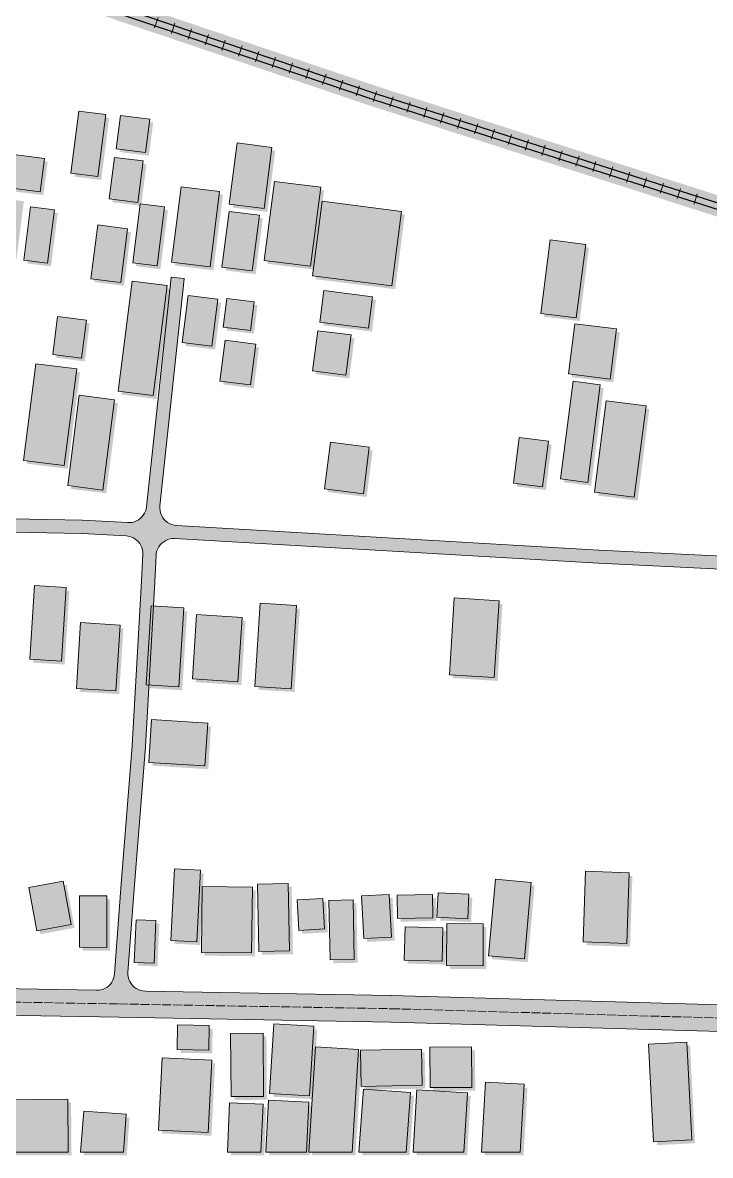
# Model space of a CAD drawing. Header units: metres. Extents: x 305859 to 307221, y 9155922 to 9156786.
# Drawn here: x 306030.7 to 306185.8, y 9155924.2 to 9156179.9 of the extents above; entities that cross this region are included whole.
import ezdxf

# ---------------------------------------------------------------- set-up
doc = ezdxf.new("R2010")
doc.units = ezdxf.units.M
doc.linetypes.add('DASHED', pattern=[1.524, 1.27, -0.254])
for name, color, linetype, lineweight, true_color in [('B-BAYANGAN', 7, 'Continuous', 0, 0x76786c), ('J-PERKERASAN_JALAN', 7, 'Continuous', 9, 0x989896), ('J-SUMBU_KOLEKTOR', 7, 'DASHED', 18, 0xffffff), ('K-BANGUNAN_LUAR_TAPAK', 7, 'Continuous', 9, 0xdedede), ('K-REL_BALAS', 7, 'Continuous', 0, 0xb0a89c), ('K-REL_BANTALAN', 7, 'Continuous', 9, 0x5a5a5a), ('K-REL_KA', 7, 'Continuous', 25, 0x282828)]:
    doc.layers.add(name, color=color, linetype=linetype, lineweight=lineweight, true_color=true_color)

msp = doc.modelspace()

# ---------------------------------------------------------------- hatches: boundary and pattern name
at = {"layer": 'B-BAYANGAN', "true_color": 0x76786c}
h = msp.add_hatch(color=8, dxfattribs=at)
h.dxf.hatch_style = 1
h.paths.add_polyline_path([(306044.15, 9156159.21), (306050.21, 9156158.44), (306048.41, 9156144.42), (306042.35, 9156145.18), (306044.15, 9156159.21)])
h = msp.add_hatch(color=8, dxfattribs=at)
h.dxf.hatch_style = 1
h.paths.add_polyline_path([(306053.5, 9156158.22), (306060.13, 9156157.39), (306059.17, 9156149.9), (306052.53, 9156150.74), (306053.5, 9156158.22)])
h = msp.add_hatch(color=8, dxfattribs=at)
h.dxf.hatch_style = 1
h.paths.add_polyline_path([(306079.81, 9156152.03), (306087.68, 9156151.03), (306085.91, 9156137.21), (306078.04, 9156138.19), (306079.81, 9156152.03)])
h = msp.add_hatch(color=8, dxfattribs=at)
h.dxf.hatch_style = 1
h.paths.add_polyline_path([(306025.87, 9156149.86), (306036.34, 9156148.54), (306035.37, 9156141), (306024.89, 9156142.32), (306025.87, 9156149.86)])
h = msp.add_hatch(color=8, dxfattribs=at)
h.dxf.hatch_style = 1
h.paths.add_polyline_path([(306052.16, 9156148.78), (306058.62, 9156147.97), (306057.42, 9156138.6), (306050.96, 9156139.41), (306052.16, 9156148.78)])
h = msp.add_hatch(color=8, dxfattribs=at)
h.dxf.hatch_style = 1
h.paths.add_polyline_path([(306088.22, 9156143.36), (306098.67, 9156142.03), (306096.38, 9156124.19), (306085.94, 9156125.52), (306088.22, 9156143.36)])
h = msp.add_hatch(color=8, dxfattribs=at)
h.dxf.hatch_style = 1
h.paths.add_polyline_path([(306022.48, 9156140.7), (306030.97, 9156139.63), (306029.31, 9156126.6), (306020.82, 9156127.68), (306022.48, 9156140.7)])
h = msp.add_hatch(color=8, dxfattribs=at)
h.dxf.hatch_style = 1
h.paths.add_polyline_path([(306067.18, 9156142.15), (306075.88, 9156141.06), (306073.71, 9156124.03), (306065, 9156125.13), (306067.18, 9156142.15)])
h = msp.add_hatch(color=8, dxfattribs=at)
h.dxf.hatch_style = 1
h.paths.add_polyline_path([(306057.98, 9156138.32), (306063.47, 9156137.63), (306061.76, 9156124.26), (306056.27, 9156124.96), (306057.98, 9156138.32)])
h = msp.add_hatch(color=8, dxfattribs=at)
h.dxf.hatch_style = 1
h.paths.add_polyline_path([(306098.98, 9156138.86), (306116.89, 9156136.59), (306114.74, 9156119.76), (306096.82, 9156122.03), (306098.98, 9156138.86)])
h = msp.add_hatch(color=8, dxfattribs=at)
h.dxf.hatch_style = 1
h.paths.add_polyline_path([(306033.24, 9156137.61), (306038.61, 9156136.94), (306037.07, 9156124.91), (306031.7, 9156125.59), (306033.24, 9156137.61)])
h = msp.add_hatch(color=8, dxfattribs=at)
h.dxf.hatch_style = 1
h.paths.add_polyline_path([(306078.01, 9156136.59), (306084.86, 9156135.72), (306083.25, 9156123.14), (306076.4, 9156124.01), (306078.01, 9156136.59)])
h = msp.add_hatch(color=8, dxfattribs=at)
h.dxf.hatch_style = 1
h.paths.add_polyline_path([(306048.37, 9156133.52), (306055.12, 9156132.67), (306053.57, 9156120.53), (306046.81, 9156121.39), (306048.37, 9156133.52)])
h = msp.add_hatch(color=8, dxfattribs=at)
h.dxf.hatch_style = 1
h.paths.add_polyline_path([(306150.41, 9156130.13), (306158.44, 9156129.12), (306156.32, 9156112.56), (306148.29, 9156113.56), (306150.41, 9156130.13)])
h = msp.add_hatch(color=8, dxfattribs=at)
h.dxf.hatch_style = 1
h.paths.add_polyline_path([(306056.17, 9156120.84), (306064.06, 9156119.84), (306060.87, 9156094.99), (306052.98, 9156095.99), (306056.17, 9156120.84)])
h = msp.add_hatch(color=8, dxfattribs=at)
h.dxf.hatch_style = 1
h.paths.add_polyline_path([(306068.79, 9156117.56), (306075.46, 9156116.73), (306074.11, 9156106.15), (306067.44, 9156106.98), (306068.79, 9156117.56)])
h = msp.add_hatch(color=8, dxfattribs=at)
h.dxf.hatch_style = 1
h.paths.add_polyline_path([(306099.41, 9156118.69), (306110.39, 9156117.31), (306109.49, 9156110.21), (306098.5, 9156111.6), (306099.41, 9156118.69)])
h = msp.add_hatch(color=8, dxfattribs=at)
h.dxf.hatch_style = 1
h.paths.add_polyline_path([(306077.5, 9156116.95), (306083.68, 9156116.17), (306082.85, 9156109.7), (306076.68, 9156110.48), (306077.5, 9156116.95)])
h = msp.add_hatch(color=8, dxfattribs=at)
h.dxf.hatch_style = 1
h.paths.add_polyline_path([(306039.33, 9156112.86), (306045.82, 9156112.05), (306044.72, 9156103.47), (306038.22, 9156104.3), (306039.33, 9156112.86)])
h = msp.add_hatch(color=8, dxfattribs=at)
h.dxf.hatch_style = 1
h.paths.add_polyline_path([(306098, 9156109.64), (306105.54, 9156108.69), (306104.37, 9156099.61), (306096.85, 9156100.57), (306098, 9156109.64)])
h = msp.add_hatch(color=8, dxfattribs=at)
h.dxf.hatch_style = 1
h.paths.add_polyline_path([(306156, 9156111.22), (306165.4, 9156110.04), (306163.94, 9156098.74), (306154.56, 9156099.92), (306156, 9156111.22)])
h = msp.add_hatch(color=8, dxfattribs=at)
h.dxf.hatch_style = 1
h.paths.add_polyline_path([(306077.09, 9156107.49), (306084.02, 9156106.62), (306082.83, 9156097.4), (306075.91, 9156098.28), (306077.09, 9156107.49)])
h = msp.add_hatch(color=8, dxfattribs=at)
h.dxf.hatch_style = 1
h.paths.add_polyline_path([(306034.45, 9156102.17), (306043.63, 9156101.01), (306040.84, 9156079.22), (306031.66, 9156080.38), (306034.45, 9156102.17)])
h = msp.add_hatch(color=8, dxfattribs=at)
h.dxf.hatch_style = 1
h.paths.add_polyline_path([(306155.63, 9156098.22), (306161.74, 9156097.45), (306158.92, 9156075.39), (306152.8, 9156076.18), (306155.63, 9156098.22)])
h = msp.add_hatch(color=8, dxfattribs=at)
h.dxf.hatch_style = 1
h.paths.add_polyline_path([(306044.21, 9156095.08), (306052.17, 9156094.07), (306049.56, 9156073.69), (306041.6, 9156074.69), (306044.21, 9156095.08)])
h = msp.add_hatch(color=8, dxfattribs=at)
h.dxf.hatch_style = 1
h.paths.add_polyline_path([(306163.08, 9156093.85), (306172.05, 9156092.71), (306169.41, 9156072.05), (306160.44, 9156073.19), (306163.08, 9156093.85)])
h = msp.add_hatch(color=8, dxfattribs=at)
h.dxf.hatch_style = 1
h.paths.add_polyline_path([(306100.88, 9156084.46), (306109.64, 9156083.35), (306108.3, 9156072.86), (306099.55, 9156073.97), (306100.88, 9156084.46)])
h = msp.add_hatch(color=8, dxfattribs=at)
h.dxf.hatch_style = 1
h.paths.add_polyline_path([(306143.47, 9156085.52), (306150.03, 9156084.68), (306148.72, 9156074.41), (306142.16, 9156075.25), (306143.47, 9156085.52)])
h = msp.add_hatch(color=8, dxfattribs=at)
h.dxf.hatch_style = 1
h.paths.add_polyline_path([(306034.1, 9156052.13), (306041.25, 9156051.68), (306040.18, 9156035.03), (306033.03, 9156035.47), (306034.1, 9156052.13)])
h = msp.add_hatch(color=8, dxfattribs=at)
h.dxf.hatch_style = 1
h.paths.add_polyline_path([(306127.7, 9156031.99), (306128.81, 9156049.33), (306138.93, 9156048.7), (306137.82, 9156031.34), (306127.7, 9156031.99)])
h = msp.add_hatch(color=8, dxfattribs=at)
h.dxf.hatch_style = 1
h.paths.add_polyline_path([(306060.46, 9156047.54), (306067.83, 9156047.08), (306066.68, 9156029.23), (306059.32, 9156029.7), (306060.46, 9156047.54)])
h = msp.add_hatch(color=8, dxfattribs=at)
h.dxf.hatch_style = 1
h.paths.add_polyline_path([(306085.02, 9156048.15), (306093.21, 9156047.63), (306092.01, 9156028.84), (306083.82, 9156029.36), (306085.02, 9156048.15)])
h = msp.add_hatch(color=8, dxfattribs=at)
h.dxf.hatch_style = 1
h.paths.add_polyline_path([(306044.52, 9156043.76), (306053.41, 9156043.2), (306052.47, 9156028.34), (306043.56, 9156028.9), (306044.52, 9156043.76)])
h = msp.add_hatch(color=8, dxfattribs=at)
h.dxf.hatch_style = 1
h.paths.add_polyline_path([(306070.67, 9156045.58), (306080.94, 9156044.92), (306080.01, 9156030.42), (306069.75, 9156031.06), (306070.67, 9156045.58)])
h = msp.add_hatch(color=8, dxfattribs=at)
h.dxf.hatch_style = 1
h.paths.add_polyline_path([(306060.53, 9156021.88), (306073.19, 9156021.08), (306072.57, 9156011.41), (306059.91, 9156012.21), (306060.53, 9156021.88)])
h = msp.add_hatch(color=8, dxfattribs=at)
h.dxf.hatch_style = 1
h.paths.add_polyline_path([(306065.7, 9155988.19), (306071.54, 9155987.9), (306070.71, 9155971.72), (306064.88, 9155972.02), (306065.7, 9155988.19)])
h = msp.add_hatch(color=8, dxfattribs=at)
h.dxf.hatch_style = 1
h.paths.add_polyline_path([(306158.42, 9155987.62), (306168.23, 9155987.29), (306167.7, 9155971.34), (306157.9, 9155971.67), (306158.42, 9155987.62)])
h = msp.add_hatch(color=8, dxfattribs=at)
h.dxf.hatch_style = 1
h.paths.add_polyline_path([(306032.87, 9155983.94), (306040.6, 9155985.37), (306042.41, 9155975.6), (306034.68, 9155974.17), (306032.87, 9155983.94)])
h = msp.add_hatch(color=8, dxfattribs=at)
h.dxf.hatch_style = 1
h.paths.add_polyline_path([(306084.44, 9155984.74), (306091.37, 9155984.87), (306091.65, 9155969.66), (306084.72, 9155969.53), (306084.44, 9155984.74)])
h = msp.add_hatch(color=8, dxfattribs=at)
h.dxf.hatch_style = 1
h.paths.add_polyline_path([(306138.08, 9155985.84), (306146.17, 9155985.12), (306144.62, 9155967.84), (306136.52, 9155968.56), (306138.08, 9155985.84)])
h = msp.add_hatch(color=8, dxfattribs=at)
h.dxf.hatch_style = 1
h.paths.add_polyline_path([(306044.27, 9155982.07), (306050.42, 9155982.07), (306050.4, 9155970.45), (306044.24, 9155970.46), (306044.27, 9155982.07)])
h = msp.add_hatch(color=8, dxfattribs=at)
h.dxf.hatch_style = 1
h.paths.add_polyline_path([(306071.94, 9155984.18), (306083.26, 9155984.06), (306083.1, 9155969.2), (306071.78, 9155969.32), (306071.94, 9155984.18)])
h = msp.add_hatch(color=8, dxfattribs=at)
h.dxf.hatch_style = 1
h.paths.add_polyline_path([(306107.91, 9155982.05), (306114.13, 9155982.35), (306114.61, 9155972.73), (306108.39, 9155972.42), (306107.91, 9155982.05)])
h = msp.add_hatch(color=8, dxfattribs=at)
h.dxf.hatch_style = 1
h.paths.add_polyline_path([(306115.9, 9155982.22), (306123.89, 9155982.37), (306123.98, 9155977.15), (306115.99, 9155977), (306115.9, 9155982.22)])
h = msp.add_hatch(color=8, dxfattribs=at)
h.dxf.hatch_style = 1
h.paths.add_polyline_path([(306125.14, 9155982.78), (306132.12, 9155982.43), (306131.86, 9155976.92), (306124.87, 9155977.26), (306125.14, 9155982.78)])
h = msp.add_hatch(color=8, dxfattribs=at)
h.dxf.hatch_style = 1
h.paths.add_polyline_path([(306093.34, 9155981.18), (306099.15, 9155981.5), (306099.55, 9155974.6), (306093.73, 9155974.27), (306093.34, 9155981.18)])
h = msp.add_hatch(color=8, dxfattribs=at)
h.dxf.hatch_style = 1
h.paths.add_polyline_path([(306100.51, 9155981.05), (306105.97, 9155981.17), (306106.25, 9155967.72), (306100.79, 9155967.61), (306100.51, 9155981.05)])
h = msp.add_hatch(color=8, dxfattribs=at)
h.dxf.hatch_style = 1
h.paths.add_polyline_path([(306057.02, 9155976.7), (306061.52, 9155976.5), (306061.12, 9155966.88), (306056.62, 9155967.06), (306057.02, 9155976.7)])
h = msp.add_hatch(color=8, dxfattribs=at)
h.dxf.hatch_style = 1
h.paths.add_polyline_path([(306117.7, 9155975.1), (306126.25, 9155974.89), (306126.05, 9155967.31), (306117.51, 9155967.53), (306117.7, 9155975.1)])
h = msp.add_hatch(color=8, dxfattribs=at)
h.dxf.hatch_style = 1
h.paths.add_polyline_path([(306127.09, 9155975.8), (306135.32, 9155975.77), (306135.29, 9155966.29), (306127.07, 9155966.32), (306127.09, 9155975.8)])
h = msp.add_hatch(color=8, dxfattribs=at)
h.dxf.hatch_style = 1
h.paths.add_polyline_path([(306066.41, 9155952.96), (306073.55, 9155952.84), (306073.46, 9155947.28), (306066.32, 9155947.39), (306066.41, 9155952.96)])
h = msp.add_hatch(color=8, dxfattribs=at)
h.dxf.hatch_style = 1
h.paths.add_polyline_path([(306078.36, 9155951.04), (306085.69, 9155951.09), (306085.78, 9155936.79), (306078.46, 9155936.75), (306078.36, 9155951.04)])
h = msp.add_hatch(color=8, dxfattribs=at)
h.dxf.hatch_style = 1
h.paths.add_polyline_path([(306088.12, 9155953.22), (306097.13, 9155952.67), (306096.15, 9155936.94), (306087.15, 9155937.48), (306088.12, 9155953.22)])
h = msp.add_hatch(color=8, dxfattribs=at)
h.dxf.hatch_style = 1
h.paths.add_polyline_path([(306173.77, 9155926.56), (306172.64, 9155948.6), (306181.23, 9155949.03), (306182.36, 9155926.99), (306173.77, 9155926.56)])
h = msp.add_hatch(color=8, dxfattribs=at)
h.dxf.hatch_style = 1
h.paths.add_polyline_path([(306097.47, 9155948.03), (306107.22, 9155947.43), (306105.77, 9155924.25), (306095.97, 9155924.25), (306097.47, 9155948.03)])
h = msp.add_hatch(color=8, dxfattribs=at)
h.dxf.hatch_style = 1
h.paths.add_polyline_path([(306107.62, 9155947.21), (306121.38, 9155947.48), (306121.55, 9155939.31), (306107.79, 9155939.03), (306107.62, 9155947.21)])
h = msp.add_hatch(color=8, dxfattribs=at)
h.dxf.hatch_style = 1
h.paths.add_polyline_path([(306123.29, 9155947.89), (306132.72, 9155947.97), (306132.79, 9155938.85), (306123.36, 9155938.78), (306123.29, 9155947.89)])
h = msp.add_hatch(color=8, dxfattribs=at)
h.dxf.hatch_style = 1
h.paths.add_polyline_path([(306062.93, 9155945.54), (306074.1, 9155944.99), (306073.27, 9155928.66), (306062.1, 9155929.21), (306062.93, 9155945.54)])
h = msp.add_hatch(color=8, dxfattribs=at)
h.dxf.hatch_style = 1
h.paths.add_polyline_path([(306108.31, 9155938.45), (306118.95, 9155937.7), (306117.98, 9155924.25), (306107.3, 9155924.25), (306108.31, 9155938.45)])
h = msp.add_hatch(color=8, dxfattribs=at)
h.dxf.hatch_style = 1
h.paths.add_polyline_path([(306120.37, 9155938.28), (306131.75, 9155937.62), (306130.96, 9155924.25), (306119.54, 9155924.25), (306120.37, 9155938.28)])
h = msp.add_hatch(color=8, dxfattribs=at)
h.dxf.hatch_style = 1
h.paths.add_polyline_path([(306135.83, 9155940.03), (306144.57, 9155939.53), (306143.68, 9155924.25), (306134.92, 9155924.25), (306135.83, 9155940.03)])
h = msp.add_hatch(color=8, dxfattribs=at)
h.dxf.hatch_style = 1
h.paths.add_polyline_path([(306026.23, 9155936.06), (306041.61, 9155936.2), (306041.72, 9155924.25), (306026.33, 9155924.25), (306026.23, 9155936.06)])
h = msp.add_hatch(color=8, dxfattribs=at)
h.dxf.hatch_style = 1
h.paths.add_polyline_path([(306086.87, 9155935.93), (306095.96, 9155935.52), (306095.44, 9155924.25), (306086.33, 9155924.25), (306086.87, 9155935.93)])
h = msp.add_hatch(color=8, dxfattribs=at)
h.dxf.hatch_style = 1
h.paths.add_polyline_path([(306045.21, 9155933.49), (306054.82, 9155932.78), (306054.19, 9155924.25), (306044.52, 9155924.25), (306045.21, 9155933.49)])
h = msp.add_hatch(color=8, dxfattribs=at)
h.dxf.hatch_style = 1
h.paths.add_polyline_path([(306078.13, 9155935.38), (306085.66, 9155935.07), (306085.19, 9155924.25), (306077.65, 9155924.25), (306078.13, 9155935.38)])
at = {"layer": 'J-PERKERASAN_JALAN', "true_color": 0xa8a8a6}
h = msp.add_hatch(color=253, dxfattribs=at)
h.dxf.hatch_style = 1
h.paths.add_polyline_path([(306178.98, 9155952.5), (306113.74, 9155954.35), (306113.7, 9155954.35), (306052.38, 9155955.42), (305938.03, 9155957.42), (305937.97, 9155957.42), (305890, 9155957.64), (305890, 9155963.64), (305938.04, 9155963.42), (305938.08, 9155963.42), (306047.36, 9155961.51), (306047.86, 9155961.53), (306048.36, 9155961.62), (306048.84, 9155961.77), (306049.3, 9155961.97), (306049.73, 9155962.24), (306050.13, 9155962.55), (306050.48, 9155962.92), (306050.78, 9155963.32), (306051.03, 9155963.76), (306051.22, 9155964.23), (306051.35, 9155964.72), (306051.42, 9155965.22), (306052.9, 9155985.54), (306055.42, 9156016.68), (306055.43, 9156016.78), (306057.45, 9156052.47), (306057.46, 9156052.51), (306057.79, 9156059.91), (306057.78, 9156060.43), (306057.71, 9156060.95), (306057.56, 9156061.45), (306057.35, 9156061.92), (306057.09, 9156062.37), (306056.76, 9156062.78), (306056.39, 9156063.14), (306055.97, 9156063.45), (306055.52, 9156063.7), (306055.04, 9156063.9), (306054.53, 9156064.03), (306054.02, 9156064.09), (306044.11, 9156064.63), (306043.96, 9156064.63), (306012.45, 9156065.21), (305990.98, 9156065.72), (305990.96, 9156065.72), (305969.04, 9156066.66), (305969.01, 9156066.66), (305951.11, 9156067.75), (305950.92, 9156067.76), (305925.42, 9156068.11), (305925.42, 9156068.1), (305925.42, 9156068.1), (305925.42, 9156068.11), (305890, 9156068.63), (305890, 9156071.63), (305925.46, 9156071.11), (305925.46, 9156071.11), (305951.07, 9156070.76), (305951.12, 9156070.76), (305951.14, 9156070.76), (305951.19, 9156070.76), (305969.13, 9156069.66), (305969.2, 9156069.66), (305991.02, 9156068.72), (305991.09, 9156068.72), (306012.49, 9156068.21), (306012.51, 9156068.21), (306044.1, 9156067.63), (306044.13, 9156067.63), (306044.15, 9156067.63), (306044.19, 9156067.63), (306054.41, 9156067.07), (306054.92, 9156067.08), (306055.42, 9156067.14), (306055.91, 9156067.27), (306056.37, 9156067.47), (306056.81, 9156067.72), (306057.22, 9156068.02), (306057.58, 9156068.37), (306057.9, 9156068.76), (306058.16, 9156069.2), (306058.37, 9156069.66), (306058.52, 9156070.14), (306058.61, 9156070.64), (306064.16, 9156122.39), (306064.18, 9156122.51), (306064.3, 9156122.51), (306067.03, 9156122.22), (306067.15, 9156122.2), (306067.14, 9156122.07), (306061.65, 9156070.87), (306061.63, 9156070.33), (306061.68, 9156069.79), (306061.8, 9156069.27), (306061.99, 9156068.76), (306062.25, 9156068.29), (306062.57, 9156067.86), (306062.95, 9156067.47), (306063.37, 9156067.14), (306063.84, 9156066.86), (306064.34, 9156066.66), (306064.86, 9156066.52), (306065.39, 9156066.45), (306160.69, 9156060.88), (306160.73, 9156060.88), (306178.98, 9156059.99), (306178.98, 9156056.99), (306160.58, 9156057.89), (306065.01, 9156063.47), (306064.49, 9156063.46), (306063.96, 9156063.39), (306063.46, 9156063.25), (306062.97, 9156063.04), (306062.52, 9156062.77), (306062.1, 9156062.44), (306061.74, 9156062.07), (306061.42, 9156061.64), (306061.16, 9156061.18), (306060.97, 9156060.69), (306060.84, 9156060.18), (306060.78, 9156059.66), (306060.45, 9156052.37), (306058.42, 9156016.55), (306058.42, 9156016.53), (306058.42, 9156016.49), (306055.89, 9155985.35), (306055.89, 9155985.31), (306054.45, 9155965.6), (306054.45, 9155965.06), (306054.52, 9155964.53), (306054.66, 9155964), (306054.88, 9155963.51), (306055.15, 9155963.04), (306055.49, 9155962.62), (306055.88, 9155962.24), (306056.32, 9155961.92), (306056.8, 9155961.67), (306057.31, 9155961.48), (306057.83, 9155961.36), (306058.37, 9155961.32), (306113.83, 9155960.35), (306113.86, 9155960.35), (306178.98, 9155958.5), (306178.98, 9155952.5)])
h = msp.add_hatch(color=253, dxfattribs=at)
h.dxf.hatch_style = 1
h.paths.add_polyline_path([(306357.29, 9155947.12), (306301.71, 9155948.99), (306301.19, 9155948.97), (306300.67, 9155948.89), (306300.17, 9155948.73), (306299.69, 9155948.52), (306299.25, 9155948.24), (306298.84, 9155947.91), (306298.48, 9155947.52), (306298.18, 9155947.1), (306297.93, 9155946.63), (306297.75, 9155946.14), (306297.63, 9155945.63), (306294.29, 9155925), (306289.73, 9155925), (306292.93, 9155944.74), (306292.98, 9155945.26), (306292.96, 9155945.78), (306292.87, 9155946.3), (306292.72, 9155946.8), (306292.5, 9155947.27), (306292.22, 9155947.72), (306291.89, 9155948.12), (306291.51, 9155948.48), (306291.08, 9155948.78), (306290.62, 9155949.03), (306290.12, 9155949.21), (306289.61, 9155949.33), (306289.09, 9155949.37), (306178.98, 9155952.5), (306178.98, 9155958.5), (306291.78, 9155955.3), (306292.31, 9155955.32), (306292.83, 9155955.41), (306293.33, 9155955.57), (306293.81, 9155955.79), (306294.26, 9155956.07), (306294.66, 9155956.41), (306295.02, 9155956.8), (306295.32, 9155957.24), (306295.56, 9155957.71), (306295.74, 9155958.2), (306295.85, 9155958.72), (306308.66, 9156046.27), (306308.7, 9156046.78), (306308.68, 9156047.29), (306308.59, 9156047.8), (306308.44, 9156048.29), (306308.22, 9156048.75), (306307.95, 9156049.19), (306307.62, 9156049.58), (306307.25, 9156049.93), (306306.83, 9156050.23), (306306.38, 9156050.48), (306305.91, 9156050.66), (306305.41, 9156050.78), (306304.9, 9156050.84), (306178.98, 9156056.99), (306178.98, 9156059.99), (306305.78, 9156053.8), (306306.29, 9156053.81), (306306.8, 9156053.88), (306307.29, 9156054.02), (306307.76, 9156054.22), (306308.21, 9156054.48), (306308.61, 9156054.79), (306308.97, 9156055.15), (306309.29, 9156055.56), (306309.55, 9156056), (306309.75, 9156056.47), (306309.88, 9156056.97), (306309.96, 9156057.47), (306311.49, 9156076.31), (306311.5, 9156076.52), (306312.06, 9156095.67), (306312.06, 9156095.77), (306312.07, 9156095.83), (306312.08, 9156095.93), (306312.75, 9156100.87), (306312.78, 9156100.99), (306312.9, 9156100.99), (306315.61, 9156100.62), (306315.73, 9156100.59), (306315.74, 9156100.44), (306315.74, 9156100.26), (306315.8, 9156099.76), (306315.93, 9156099.26), (306316.11, 9156098.79), (306316.36, 9156098.35), (306316.66, 9156097.94), (306317, 9156097.57), (306317.4, 9156097.25), (306317.83, 9156096.98), (306318.29, 9156096.76), (306318.77, 9156096.61), (306319.27, 9156096.52), (306357.29, 9156092.05), (306357.29, 9156089.03), (306319.35, 9156093.49), (306318.84, 9156093.51), (306318.33, 9156093.48), (306317.83, 9156093.37), (306317.35, 9156093.21), (306316.89, 9156092.98), (306316.47, 9156092.7), (306316.08, 9156092.37), (306315.74, 9156091.99), (306315.45, 9156091.57), (306315.22, 9156091.12), (306315.04, 9156090.64), (306314.93, 9156090.14), (306314.88, 9156089.63), (306314.5, 9156076.42), (306314.5, 9156076.41), (306314.48, 9156076.09), (306314.48, 9156076.08), (306312.52, 9156051.96), (306312.51, 9156051.89), (306312.51, 9156051.86), (306312.5, 9156051.8), (306299, 9155959.53), (306298.96, 9155959.02), (306298.99, 9155958.5), (306299.08, 9155957.99), (306299.24, 9155957.5), (306299.46, 9155957.03), (306299.73, 9155956.59), (306300.06, 9155956.19), (306300.44, 9155955.84), (306300.87, 9155955.54), (306301.32, 9155955.3), (306301.81, 9155955.12), (306302.31, 9155955), (306302.83, 9155954.95), (306357.29, 9155953.13), (306357.29, 9155947.12)])
at = {"layer": 'K-BANGUNAN_LUAR_TAPAK', "true_color": 0xececea}
h = msp.add_hatch(color=7, dxfattribs=at)
h.dxf.hatch_style = 1
h.paths.add_polyline_path([(306043.4, 9156159.96), (306049.46, 9156159.19), (306047.66, 9156145.17), (306041.6, 9156145.93), (306043.4, 9156159.96)])
h = msp.add_hatch(color=7, dxfattribs=at)
h.dxf.hatch_style = 1
h.paths.add_polyline_path([(306052.75, 9156158.97), (306059.38, 9156158.14), (306058.42, 9156150.65), (306051.78, 9156151.49), (306052.75, 9156158.97)])
h = msp.add_hatch(color=7, dxfattribs=at)
h.dxf.hatch_style = 1
h.paths.add_polyline_path([(306025.12, 9156150.61), (306035.59, 9156149.29), (306034.62, 9156141.75), (306024.14, 9156143.07), (306025.12, 9156150.61)])
h = msp.add_hatch(color=7, dxfattribs=at)
h.dxf.hatch_style = 1
h.paths.add_polyline_path([(306079.06, 9156152.78), (306086.93, 9156151.78), (306085.16, 9156137.96), (306077.29, 9156138.94), (306079.06, 9156152.78)])
h = msp.add_hatch(color=7, dxfattribs=at)
h.dxf.hatch_style = 1
h.paths.add_polyline_path([(306051.41, 9156149.53), (306057.87, 9156148.72), (306056.67, 9156139.35), (306050.21, 9156140.16), (306051.41, 9156149.53)])
h = msp.add_hatch(color=7, dxfattribs=at)
h.dxf.hatch_style = 1
h.paths.add_polyline_path([(306066.43, 9156142.9), (306075.13, 9156141.81), (306072.96, 9156124.78), (306064.25, 9156125.88), (306066.43, 9156142.9)])
h = msp.add_hatch(color=7, dxfattribs=at)
h.dxf.hatch_style = 1
h.paths.add_polyline_path([(306087.47, 9156144.11), (306097.92, 9156142.78), (306095.63, 9156124.94), (306085.19, 9156126.27), (306087.47, 9156144.11)])
h = msp.add_hatch(color=7, dxfattribs=at)
h.dxf.hatch_style = 1
h.paths.add_polyline_path([(306032.49, 9156138.36), (306037.86, 9156137.69), (306036.32, 9156125.66), (306030.95, 9156126.34), (306032.49, 9156138.36)])
h = msp.add_hatch(color=7, dxfattribs=at)
h.dxf.hatch_style = 1
h.paths.add_polyline_path([(306057.23, 9156139.07), (306062.72, 9156138.38), (306061.01, 9156125.01), (306055.52, 9156125.71), (306057.23, 9156139.07)])
h = msp.add_hatch(color=7, dxfattribs=at)
h.dxf.hatch_style = 1
h.paths.add_polyline_path([(306098.23, 9156139.61), (306116.14, 9156137.34), (306113.99, 9156120.51), (306096.07, 9156122.78), (306098.23, 9156139.61)])
h = msp.add_hatch(color=7, dxfattribs=at)
h.dxf.hatch_style = 1
h.paths.add_polyline_path([(306077.26, 9156137.34), (306084.11, 9156136.47), (306082.5, 9156123.89), (306075.65, 9156124.76), (306077.26, 9156137.34)])
h = msp.add_hatch(color=7, dxfattribs=at)
h.dxf.hatch_style = 1
h.paths.add_polyline_path([(306047.62, 9156134.27), (306054.37, 9156133.42), (306052.82, 9156121.28), (306046.06, 9156122.14), (306047.62, 9156134.27)])
h = msp.add_hatch(color=7, dxfattribs=at)
h.dxf.hatch_style = 1
h.paths.add_polyline_path([(306149.66, 9156130.88), (306157.69, 9156129.87), (306155.57, 9156113.31), (306147.54, 9156114.31), (306149.66, 9156130.88)])
h = msp.add_hatch(color=7, dxfattribs=at)
h.dxf.hatch_style = 1
h.paths.add_polyline_path([(306055.42, 9156121.59), (306063.31, 9156120.59), (306060.12, 9156095.74), (306052.23, 9156096.74), (306055.42, 9156121.59)])
h = msp.add_hatch(color=7, dxfattribs=at)
h.dxf.hatch_style = 1
h.paths.add_polyline_path([(306068.04, 9156118.31), (306074.71, 9156117.48), (306073.36, 9156106.9), (306066.69, 9156107.73), (306068.04, 9156118.31)])
h = msp.add_hatch(color=7, dxfattribs=at)
h.dxf.hatch_style = 1
h.paths.add_polyline_path([(306076.75, 9156117.7), (306082.93, 9156116.92), (306082.1, 9156110.45), (306075.93, 9156111.23), (306076.75, 9156117.7)])
h = msp.add_hatch(color=7, dxfattribs=at)
h.dxf.hatch_style = 1
h.paths.add_polyline_path([(306098.66, 9156119.44), (306109.64, 9156118.06), (306108.74, 9156110.96), (306097.75, 9156112.35), (306098.66, 9156119.44)])
h = msp.add_hatch(color=7, dxfattribs=at)
h.dxf.hatch_style = 1
h.paths.add_polyline_path([(306038.58, 9156113.61), (306045.07, 9156112.8), (306043.97, 9156104.22), (306037.47, 9156105.05), (306038.58, 9156113.61)])
h = msp.add_hatch(color=7, dxfattribs=at)
h.dxf.hatch_style = 1
h.paths.add_polyline_path([(306097.25, 9156110.39), (306104.79, 9156109.44), (306103.62, 9156100.36), (306096.1, 9156101.32), (306097.25, 9156110.39)])
h = msp.add_hatch(color=7, dxfattribs=at)
h.dxf.hatch_style = 1
h.paths.add_polyline_path([(306155.25, 9156111.97), (306164.65, 9156110.79), (306163.19, 9156099.49), (306153.81, 9156100.67), (306155.25, 9156111.97)])
h = msp.add_hatch(color=7, dxfattribs=at)
h.dxf.hatch_style = 1
h.paths.add_polyline_path([(306076.34, 9156108.24), (306083.27, 9156107.37), (306082.08, 9156098.15), (306075.16, 9156099.03), (306076.34, 9156108.24)])
h = msp.add_hatch(color=7, dxfattribs=at)
h.dxf.hatch_style = 1
h.paths.add_polyline_path([(306033.7, 9156102.92), (306042.88, 9156101.76), (306040.09, 9156079.97), (306030.91, 9156081.13), (306033.7, 9156102.92)])
h = msp.add_hatch(color=7, dxfattribs=at)
h.dxf.hatch_style = 1
h.paths.add_polyline_path([(306154.88, 9156098.97), (306160.99, 9156098.2), (306158.17, 9156076.14), (306152.05, 9156076.93), (306154.88, 9156098.97)])
h = msp.add_hatch(color=7, dxfattribs=at)
h.dxf.hatch_style = 1
h.paths.add_polyline_path([(306043.46, 9156095.83), (306051.42, 9156094.82), (306048.81, 9156074.44), (306040.85, 9156075.44), (306043.46, 9156095.83)])
h = msp.add_hatch(color=7, dxfattribs=at)
h.dxf.hatch_style = 1
h.paths.add_polyline_path([(306162.33, 9156094.6), (306171.3, 9156093.46), (306168.66, 9156072.8), (306159.69, 9156073.94), (306162.33, 9156094.6)])
h = msp.add_hatch(color=7, dxfattribs=at)
h.dxf.hatch_style = 1
h.paths.add_polyline_path([(306100.13, 9156085.21), (306108.89, 9156084.1), (306107.55, 9156073.61), (306098.8, 9156074.72), (306100.13, 9156085.21)])
h = msp.add_hatch(color=7, dxfattribs=at)
h.dxf.hatch_style = 1
h.paths.add_polyline_path([(306142.72, 9156086.27), (306149.28, 9156085.43), (306147.97, 9156075.16), (306141.41, 9156076), (306142.72, 9156086.27)])
h = msp.add_hatch(color=7, dxfattribs=at)
h.dxf.hatch_style = 1
h.paths.add_polyline_path([(306033.35, 9156052.88), (306040.5, 9156052.43), (306039.43, 9156035.78), (306032.28, 9156036.22), (306033.35, 9156052.88)])
h = msp.add_hatch(color=7, dxfattribs=at)
h.dxf.hatch_style = 1
h.paths.add_polyline_path([(306059.71, 9156048.29), (306067.08, 9156047.83), (306065.93, 9156029.98), (306058.57, 9156030.45), (306059.71, 9156048.29)])
h = msp.add_hatch(color=7, dxfattribs=at)
h.dxf.hatch_style = 1
h.paths.add_polyline_path([(306084.27, 9156048.9), (306092.46, 9156048.38), (306091.26, 9156029.59), (306083.07, 9156030.11), (306084.27, 9156048.9)])
h = msp.add_hatch(color=7, dxfattribs=at)
h.dxf.hatch_style = 1
h.paths.add_polyline_path([(306126.95, 9156032.74), (306128.06, 9156050.08), (306138.18, 9156049.45), (306137.07, 9156032.09), (306126.95, 9156032.74)])
h = msp.add_hatch(color=7, dxfattribs=at)
h.dxf.hatch_style = 1
h.paths.add_polyline_path([(306069.92, 9156046.33), (306080.19, 9156045.67), (306079.26, 9156031.17), (306069, 9156031.81), (306069.92, 9156046.33)])
h = msp.add_hatch(color=7, dxfattribs=at)
h.dxf.hatch_style = 1
h.paths.add_polyline_path([(306043.77, 9156044.51), (306052.66, 9156043.95), (306051.72, 9156029.09), (306042.81, 9156029.65), (306043.77, 9156044.51)])
h = msp.add_hatch(color=7, dxfattribs=at)
h.dxf.hatch_style = 1
h.paths.add_polyline_path([(306059.78, 9156022.63), (306072.44, 9156021.83), (306071.82, 9156012.16), (306059.16, 9156012.96), (306059.78, 9156022.63)])
h = msp.add_hatch(color=7, dxfattribs=at)
h.dxf.hatch_style = 1
h.paths.add_polyline_path([(306064.95, 9155988.94), (306070.79, 9155988.65), (306069.96, 9155972.47), (306064.13, 9155972.77), (306064.95, 9155988.94)])
h = msp.add_hatch(color=7, dxfattribs=at)
h.dxf.hatch_style = 1
h.paths.add_polyline_path([(306157.67, 9155988.37), (306167.48, 9155988.04), (306166.95, 9155972.09), (306157.15, 9155972.42), (306157.67, 9155988.37)])
h = msp.add_hatch(color=7, dxfattribs=at)
h.dxf.hatch_style = 1
h.paths.add_polyline_path([(306032.12, 9155984.69), (306039.85, 9155986.12), (306041.66, 9155976.35), (306033.93, 9155974.92), (306032.12, 9155984.69)])
h = msp.add_hatch(color=7, dxfattribs=at)
h.dxf.hatch_style = 1
h.paths.add_polyline_path([(306071.19, 9155984.93), (306082.51, 9155984.81), (306082.35, 9155969.95), (306071.03, 9155970.07), (306071.19, 9155984.93)])
h = msp.add_hatch(color=7, dxfattribs=at)
h.dxf.hatch_style = 1
h.paths.add_polyline_path([(306083.69, 9155985.49), (306090.62, 9155985.62), (306090.9, 9155970.41), (306083.97, 9155970.28), (306083.69, 9155985.49)])
h = msp.add_hatch(color=7, dxfattribs=at)
h.dxf.hatch_style = 1
h.paths.add_polyline_path([(306137.33, 9155986.59), (306145.42, 9155985.87), (306143.87, 9155968.59), (306135.77, 9155969.31), (306137.33, 9155986.59)])
h = msp.add_hatch(color=7, dxfattribs=at)
h.dxf.hatch_style = 1
h.paths.add_polyline_path([(306043.52, 9155982.82), (306049.67, 9155982.82), (306049.65, 9155971.2), (306043.49, 9155971.21), (306043.52, 9155982.82)])
h = msp.add_hatch(color=7, dxfattribs=at)
h.dxf.hatch_style = 1
h.paths.add_polyline_path([(306092.59, 9155981.93), (306098.4, 9155982.25), (306098.8, 9155975.35), (306092.98, 9155975.02), (306092.59, 9155981.93)])
h = msp.add_hatch(color=7, dxfattribs=at)
h.dxf.hatch_style = 1
h.paths.add_polyline_path([(306099.76, 9155981.8), (306105.22, 9155981.92), (306105.5, 9155968.47), (306100.04, 9155968.36), (306099.76, 9155981.8)])
h = msp.add_hatch(color=7, dxfattribs=at)
h.dxf.hatch_style = 1
h.paths.add_polyline_path([(306107.16, 9155982.8), (306113.38, 9155983.1), (306113.86, 9155973.48), (306107.64, 9155973.17), (306107.16, 9155982.8)])
h = msp.add_hatch(color=7, dxfattribs=at)
h.dxf.hatch_style = 1
h.paths.add_polyline_path([(306115.15, 9155982.97), (306123.14, 9155983.12), (306123.23, 9155977.9), (306115.24, 9155977.75), (306115.15, 9155982.97)])
h = msp.add_hatch(color=7, dxfattribs=at)
h.dxf.hatch_style = 1
h.paths.add_polyline_path([(306124.39, 9155983.53), (306131.37, 9155983.18), (306131.11, 9155977.67), (306124.12, 9155978.01), (306124.39, 9155983.53)])
h = msp.add_hatch(color=7, dxfattribs=at)
h.dxf.hatch_style = 1
h.paths.add_polyline_path([(306056.27, 9155977.45), (306060.77, 9155977.25), (306060.37, 9155967.63), (306055.87, 9155967.81), (306056.27, 9155977.45)])
h = msp.add_hatch(color=7, dxfattribs=at)
h.dxf.hatch_style = 1
h.paths.add_polyline_path([(306116.95, 9155975.85), (306125.5, 9155975.64), (306125.3, 9155968.06), (306116.76, 9155968.28), (306116.95, 9155975.85)])
h = msp.add_hatch(color=7, dxfattribs=at)
h.dxf.hatch_style = 1
h.paths.add_polyline_path([(306126.34, 9155976.55), (306134.57, 9155976.52), (306134.54, 9155967.04), (306126.32, 9155967.07), (306126.34, 9155976.55)])
h = msp.add_hatch(color=7, dxfattribs=at)
h.dxf.hatch_style = 1
h.paths.add_polyline_path([(306065.66, 9155953.71), (306072.8, 9155953.59), (306072.71, 9155948.03), (306065.57, 9155948.14), (306065.66, 9155953.71)])
h = msp.add_hatch(color=7, dxfattribs=at)
h.dxf.hatch_style = 1
h.paths.add_polyline_path([(306087.37, 9155953.97), (306096.38, 9155953.42), (306095.4, 9155937.69), (306086.4, 9155938.23), (306087.37, 9155953.97)])
h = msp.add_hatch(color=7, dxfattribs=at)
h.dxf.hatch_style = 1
h.paths.add_polyline_path([(306077.61, 9155951.79), (306084.94, 9155951.84), (306085.03, 9155937.54), (306077.71, 9155937.5), (306077.61, 9155951.79)])
h = msp.add_hatch(color=7, dxfattribs=at)
h.dxf.hatch_style = 1
h.paths.add_polyline_path([(306096.72, 9155948.78), (306106.47, 9155948.18), (306105.02, 9155925), (306095.22, 9155925), (306096.72, 9155948.78)])
h = msp.add_hatch(color=7, dxfattribs=at)
h.dxf.hatch_style = 1
h.paths.add_polyline_path([(306122.54, 9155948.64), (306131.97, 9155948.72), (306132.04, 9155939.6), (306122.61, 9155939.53), (306122.54, 9155948.64)])
h = msp.add_hatch(color=7, dxfattribs=at)
h.dxf.hatch_style = 1
h.paths.add_polyline_path([(306173.02, 9155927.31), (306171.89, 9155949.35), (306180.48, 9155949.78), (306181.61, 9155927.74), (306173.02, 9155927.31)])
h = msp.add_hatch(color=7, dxfattribs=at)
h.dxf.hatch_style = 1
h.paths.add_polyline_path([(306062.18, 9155946.29), (306073.35, 9155945.74), (306072.52, 9155929.41), (306061.35, 9155929.96), (306062.18, 9155946.29)])
h = msp.add_hatch(color=7, dxfattribs=at)
h.dxf.hatch_style = 1
h.paths.add_polyline_path([(306106.87, 9155947.96), (306120.63, 9155948.23), (306120.8, 9155940.06), (306107.04, 9155939.78), (306106.87, 9155947.96)])
h = msp.add_hatch(color=7, dxfattribs=at)
h.dxf.hatch_style = 1
h.paths.add_polyline_path([(306107.56, 9155939.2), (306118.2, 9155938.45), (306117.23, 9155925), (306106.55, 9155925), (306107.56, 9155939.2)])
h = msp.add_hatch(color=7, dxfattribs=at)
h.dxf.hatch_style = 1
h.paths.add_polyline_path([(306119.62, 9155939.03), (306131, 9155938.37), (306130.21, 9155925), (306118.79, 9155925), (306119.62, 9155939.03)])
h = msp.add_hatch(color=7, dxfattribs=at)
h.dxf.hatch_style = 1
h.paths.add_polyline_path([(306135.08, 9155940.78), (306143.82, 9155940.28), (306142.93, 9155925), (306134.17, 9155925), (306135.08, 9155940.78)])
h = msp.add_hatch(color=7, dxfattribs=at)
h.dxf.hatch_style = 1
h.paths.add_polyline_path([(306025.48, 9155936.81), (306040.86, 9155936.95), (306040.97, 9155925), (306025.58, 9155925), (306025.48, 9155936.81)])
h = msp.add_hatch(color=7, dxfattribs=at)
h.dxf.hatch_style = 1
h.paths.add_polyline_path([(306077.38, 9155936.13), (306084.91, 9155935.82), (306084.44, 9155925), (306076.9, 9155925), (306077.38, 9155936.13)])
h = msp.add_hatch(color=7, dxfattribs=at)
h.dxf.hatch_style = 1
h.paths.add_polyline_path([(306086.12, 9155936.68), (306095.21, 9155936.27), (306094.69, 9155925), (306085.58, 9155925), (306086.12, 9155936.68)])
h = msp.add_hatch(color=7, dxfattribs=at)
h.dxf.hatch_style = 1
h.paths.add_polyline_path([(306044.46, 9155934.24), (306054.07, 9155933.53), (306053.44, 9155925), (306043.77, 9155925), (306044.46, 9155934.24)])
at = {"layer": 'K-REL_BALAS', "true_color": 0xbeb8ae}
h = msp.add_hatch(color=9, dxfattribs=at)
h.dxf.hatch_style = 1
h.paths.add_polyline_path([(305859.72, 9156246.97), (305860.28, 9156248.63), (305860.74, 9156250), (305946.82, 9156220.9), (306111.27, 9156165.35), (306184.8, 9156141.84), (306184.8, 9156136.96), (306109.84, 9156160.94), (306109.82, 9156160.94), (306109.81, 9156160.95), (306109.8, 9156160.95), (305945.33, 9156216.51), (305859.26, 9156245.6), (305859.72, 9156246.97)])
h = msp.add_hatch(color=9, dxfattribs=at)
h.dxf.hatch_style = 1
h.paths.add_polyline_path([(306184.8, 9156141.84), (306197.61, 9156137.74), (306257.65, 9156121.03), (306315.29, 9156108.73), (306321.87, 9156108.15), (306321.87, 9156103.49), (306314.73, 9156104.12), (306314.64, 9156104.13), (306314.55, 9156104.15), (306314.46, 9156104.16), (306256.62, 9156116.5), (306256.57, 9156116.52), (306256.52, 9156116.53), (306256.48, 9156116.54), (306196.32, 9156133.28), (306196.3, 9156133.29), (306196.27, 9156133.3), (306196.24, 9156133.31), (306184.8, 9156136.96), (306184.8, 9156141.84)])

# ---------------------------------------------------------------- linework, layer by layer
at = {"layer": 'J-PERKERASAN_JALAN', "color": 8, "lineweight": 13, "true_color": 0x787876}
for points in [[(306012.51, 9156068.21), (306044.1, 9156067.63), (306044.13, 9156067.63), (306044.15, 9156067.63), (306044.19, 9156067.63), (306054.41, 9156067.07), (306054.92, 9156067.08), (306055.42, 9156067.14), (306055.91, 9156067.27), (306056.37, 9156067.47), (306056.81, 9156067.72), (306057.22, 9156068.02), (306057.58, 9156068.37), (306057.9, 9156068.76), (306058.16, 9156069.2), (306058.37, 9156069.66), (306058.52, 9156070.14), (306058.61, 9156070.64), (306064.16, 9156122.39), (306064.18, 9156122.51), (306064.3, 9156122.51), (306067.03, 9156122.22), (306067.15, 9156122.2), (306067.14, 9156122.07), (306061.65, 9156070.87), (306061.63, 9156070.33), (306061.68, 9156069.79), (306061.8, 9156069.27), (306061.99, 9156068.76), (306062.25, 9156068.29), (306062.57, 9156067.86), (306062.95, 9156067.47), (306063.37, 9156067.14), (306063.84, 9156066.86), (306064.34, 9156066.66), (306064.86, 9156066.52), (306065.39, 9156066.45), (306160.69, 9156060.88), (306160.73, 9156060.88), (306305.78, 9156053.8)], [(305938.08, 9155963.42), (306047.36, 9155961.51), (306047.86, 9155961.53), (306048.36, 9155961.62), (306048.84, 9155961.77), (306049.3, 9155961.97), (306049.73, 9155962.24), (306050.13, 9155962.55), (306050.48, 9155962.92), (306050.78, 9155963.32), (306051.03, 9155963.76), (306051.22, 9155964.23), (306051.35, 9155964.72), (306051.42, 9155965.22), (306052.9, 9155985.54), (306055.42, 9156016.68), (306055.43, 9156016.78), (306057.45, 9156052.47), (306057.46, 9156052.51), (306057.79, 9156059.91), (306057.78, 9156060.43), (306057.71, 9156060.95), (306057.56, 9156061.45), (306057.35, 9156061.92), (306057.09, 9156062.37), (306056.76, 9156062.78), (306056.39, 9156063.14), (306055.97, 9156063.45), (306055.52, 9156063.7), (306055.04, 9156063.9), (306054.53, 9156064.03), (306054.02, 9156064.09), (306044.11, 9156064.63), (306043.96, 9156064.63), (306012.45, 9156065.21)], [(306304.9, 9156050.84), (306160.58, 9156057.89), (306065.01, 9156063.47), (306064.49, 9156063.46), (306063.96, 9156063.39), (306063.46, 9156063.25), (306062.97, 9156063.04), (306062.52, 9156062.77), (306062.1, 9156062.44), (306061.74, 9156062.07), (306061.42, 9156061.64), (306061.16, 9156061.18), (306060.97, 9156060.69), (306060.84, 9156060.18), (306060.84, 9156060.18), (306060.78, 9156059.66), (306060.45, 9156052.37), (306058.42, 9156016.55), (306058.42, 9156016.53), (306058.42, 9156016.49), (306055.89, 9155985.35), (306055.89, 9155985.31), (306054.45, 9155965.6), (306054.45, 9155965.06), (306054.52, 9155964.53), (306054.66, 9155964), (306054.88, 9155963.51), (306055.15, 9155963.04), (306055.49, 9155962.62), (306055.88, 9155962.24), (306056.32, 9155961.92), (306056.8, 9155961.67), (306057.31, 9155961.48), (306057.83, 9155961.36), (306058.37, 9155961.32), (306113.83, 9155960.35), (306113.86, 9155960.35), (306291.78, 9155955.3)], [(306289.09, 9155949.37), (306113.74, 9155954.35), (306113.7, 9155954.35), (306052.38, 9155955.42), (305938.03, 9155957.42)]]:
    msp.add_lwpolyline(points, dxfattribs=at)
at = {"layer": 'J-SUMBU_KOLEKTOR', "linetype": 'DASHED', "ltscale": 1.6}
msp.add_lwpolyline([(305890, 9155960.64), (305938.03, 9155960.42), (306052.43, 9155958.42), (306113.79, 9155957.35), (306296.41, 9155952.17), (306401.58, 9155948.64), (306404.3, 9155948.5), (306563.65, 9155940.48), (306568.78, 9155940.2), (306704.27, 9155932.81), (306853.17, 9155926.5)], dxfattribs=at)
at = {"layer": 'K-BANGUNAN_LUAR_TAPAK', "color": 253, "lineweight": 9, "true_color": 0xb0b0ae}
for points in [[(306043.4, 9156159.96), (306049.46, 9156159.19), (306047.66, 9156145.17), (306041.6, 9156145.93), (306043.4, 9156159.96)], [(306052.75, 9156158.97), (306059.38, 9156158.14), (306058.42, 9156150.65), (306051.78, 9156151.49), (306052.75, 9156158.97)], [(306025.12, 9156150.61), (306035.59, 9156149.29), (306034.62, 9156141.75), (306024.14, 9156143.07), (306025.12, 9156150.61)], [(306079.06, 9156152.78), (306086.93, 9156151.78), (306085.16, 9156137.96), (306077.29, 9156138.94), (306079.06, 9156152.78)], [(306051.41, 9156149.53), (306057.87, 9156148.72), (306056.67, 9156139.35), (306050.21, 9156140.16), (306051.41, 9156149.53)], [(306066.43, 9156142.9), (306075.13, 9156141.81), (306072.96, 9156124.78), (306064.25, 9156125.88), (306066.43, 9156142.9)], [(306087.47, 9156144.11), (306097.92, 9156142.78), (306095.63, 9156124.94), (306085.19, 9156126.27), (306087.47, 9156144.11)], [(306032.49, 9156138.36), (306037.86, 9156137.69), (306036.32, 9156125.66), (306030.95, 9156126.34), (306032.49, 9156138.36)], [(306057.23, 9156139.07), (306062.72, 9156138.38), (306061.01, 9156125.01), (306055.52, 9156125.71), (306057.23, 9156139.07)], [(306098.23, 9156139.61), (306116.14, 9156137.34), (306113.99, 9156120.51), (306096.07, 9156122.78), (306098.23, 9156139.61)], [(306077.26, 9156137.34), (306084.11, 9156136.47), (306082.5, 9156123.89), (306075.65, 9156124.76), (306077.26, 9156137.34)], [(306047.62, 9156134.27), (306054.37, 9156133.42), (306052.82, 9156121.28), (306046.06, 9156122.14), (306047.62, 9156134.27)], [(306149.66, 9156130.88), (306157.69, 9156129.87), (306155.57, 9156113.31), (306147.54, 9156114.31), (306149.66, 9156130.88)], [(306055.42, 9156121.59), (306063.31, 9156120.59), (306060.12, 9156095.74), (306052.23, 9156096.74), (306055.42, 9156121.59)], [(306068.04, 9156118.31), (306074.71, 9156117.48), (306073.36, 9156106.9), (306066.69, 9156107.73), (306068.04, 9156118.31)], [(306076.75, 9156117.7), (306082.93, 9156116.92), (306082.1, 9156110.45), (306075.93, 9156111.23), (306076.75, 9156117.7)], [(306098.66, 9156119.44), (306109.64, 9156118.06), (306108.74, 9156110.96), (306097.75, 9156112.35), (306098.66, 9156119.44)], [(306038.58, 9156113.61), (306045.07, 9156112.8), (306043.97, 9156104.22), (306037.47, 9156105.05), (306038.58, 9156113.61)], [(306097.25, 9156110.39), (306104.79, 9156109.44), (306103.62, 9156100.36), (306096.1, 9156101.32), (306097.25, 9156110.39)], [(306155.25, 9156111.97), (306164.65, 9156110.79), (306163.19, 9156099.49), (306153.81, 9156100.67), (306155.25, 9156111.97)], [(306076.34, 9156108.24), (306083.27, 9156107.37), (306082.08, 9156098.15), (306075.16, 9156099.03), (306076.34, 9156108.24)], [(306033.7, 9156102.92), (306042.88, 9156101.76), (306040.09, 9156079.97), (306030.91, 9156081.13), (306033.7, 9156102.92)], [(306154.88, 9156098.97), (306160.99, 9156098.2), (306158.17, 9156076.14), (306152.05, 9156076.93), (306154.88, 9156098.97)], [(306043.46, 9156095.83), (306051.42, 9156094.82), (306048.81, 9156074.44), (306040.85, 9156075.44), (306043.46, 9156095.83)], [(306162.33, 9156094.6), (306171.3, 9156093.46), (306168.66, 9156072.8), (306159.69, 9156073.94), (306162.33, 9156094.6)], [(306100.13, 9156085.21), (306108.89, 9156084.1), (306107.55, 9156073.61), (306098.8, 9156074.72), (306100.13, 9156085.21)], [(306142.72, 9156086.27), (306149.28, 9156085.43), (306147.97, 9156075.16), (306141.41, 9156076), (306142.72, 9156086.27)], [(306033.35, 9156052.88), (306040.5, 9156052.43), (306039.43, 9156035.78), (306032.28, 9156036.22), (306033.35, 9156052.88)], [(306059.71, 9156048.29), (306067.08, 9156047.83), (306065.93, 9156029.98), (306058.57, 9156030.45), (306059.71, 9156048.29)], [(306084.27, 9156048.9), (306092.46, 9156048.38), (306091.26, 9156029.59), (306083.07, 9156030.11), (306084.27, 9156048.9)], [(306126.95, 9156032.74), (306128.06, 9156050.08), (306138.18, 9156049.45), (306137.07, 9156032.09), (306126.95, 9156032.74)], [(306069.92, 9156046.33), (306080.19, 9156045.67), (306079.26, 9156031.17), (306069, 9156031.81), (306069.92, 9156046.33)], [(306043.77, 9156044.51), (306052.66, 9156043.95), (306051.72, 9156029.09), (306042.81, 9156029.65), (306043.77, 9156044.51)], [(306059.78, 9156022.63), (306072.44, 9156021.83), (306071.82, 9156012.16), (306059.16, 9156012.96), (306059.78, 9156022.63)], [(306064.95, 9155988.94), (306070.79, 9155988.65), (306069.96, 9155972.47), (306064.13, 9155972.77), (306064.95, 9155988.94)], [(306157.67, 9155988.37), (306167.48, 9155988.04), (306166.95, 9155972.09), (306157.15, 9155972.42), (306157.67, 9155988.37)], [(306032.12, 9155984.69), (306039.85, 9155986.12), (306041.66, 9155976.35), (306033.93, 9155974.92), (306032.12, 9155984.69)], [(306071.19, 9155984.93), (306082.51, 9155984.81), (306082.35, 9155969.95), (306071.03, 9155970.07), (306071.19, 9155984.93)], [(306083.69, 9155985.49), (306090.62, 9155985.62), (306090.9, 9155970.41), (306083.97, 9155970.28), (306083.69, 9155985.49)], [(306137.33, 9155986.59), (306145.42, 9155985.87), (306143.87, 9155968.59), (306135.77, 9155969.31), (306137.33, 9155986.59)], [(306043.52, 9155982.82), (306049.67, 9155982.82), (306049.65, 9155971.2), (306043.49, 9155971.21), (306043.52, 9155982.82)], [(306092.59, 9155981.93), (306098.4, 9155982.25), (306098.8, 9155975.35), (306092.98, 9155975.02), (306092.59, 9155981.93)], [(306099.76, 9155981.8), (306105.22, 9155981.92), (306105.5, 9155968.47), (306100.04, 9155968.36), (306099.76, 9155981.8)], [(306107.16, 9155982.8), (306113.38, 9155983.1), (306113.86, 9155973.48), (306107.64, 9155973.17), (306107.16, 9155982.8)], [(306115.15, 9155982.97), (306123.14, 9155983.12), (306123.23, 9155977.9), (306115.24, 9155977.75), (306115.15, 9155982.97)], [(306124.39, 9155983.53), (306131.37, 9155983.18), (306131.11, 9155977.67), (306124.12, 9155978.01), (306124.39, 9155983.53)], [(306056.27, 9155977.45), (306060.77, 9155977.25), (306060.37, 9155967.63), (306055.87, 9155967.81), (306056.27, 9155977.45)], [(306116.95, 9155975.85), (306125.5, 9155975.64), (306125.3, 9155968.06), (306116.76, 9155968.28), (306116.95, 9155975.85)], [(306126.34, 9155976.55), (306134.57, 9155976.52), (306134.54, 9155967.04), (306126.32, 9155967.07), (306126.34, 9155976.55)], [(306065.66, 9155953.71), (306072.8, 9155953.59), (306072.71, 9155948.03), (306065.57, 9155948.14), (306065.66, 9155953.71)], [(306087.37, 9155953.97), (306096.38, 9155953.42), (306095.4, 9155937.69), (306086.4, 9155938.23), (306087.37, 9155953.97)], [(306077.61, 9155951.79), (306084.94, 9155951.84), (306085.03, 9155937.54), (306077.71, 9155937.5), (306077.61, 9155951.79)], [(306096.72, 9155948.78), (306106.47, 9155948.18), (306105.02, 9155925), (306095.22, 9155925), (306096.72, 9155948.78)], [(306122.54, 9155948.64), (306131.97, 9155948.72), (306132.04, 9155939.6), (306122.61, 9155939.53), (306122.54, 9155948.64)], [(306173.02, 9155927.31), (306171.89, 9155949.35), (306180.48, 9155949.78), (306181.61, 9155927.74), (306173.02, 9155927.31)], [(306062.18, 9155946.29), (306073.35, 9155945.74), (306072.52, 9155929.41), (306061.35, 9155929.96), (306062.18, 9155946.29)], [(306106.87, 9155947.96), (306120.63, 9155948.23), (306120.8, 9155940.06), (306107.04, 9155939.78), (306106.87, 9155947.96)], [(306107.56, 9155939.2), (306118.2, 9155938.45), (306117.23, 9155925), (306106.55, 9155925), (306107.56, 9155939.2)], [(306119.62, 9155939.03), (306131, 9155938.37), (306130.21, 9155925), (306118.79, 9155925), (306119.62, 9155939.03)], [(306135.08, 9155940.78), (306143.82, 9155940.28), (306142.93, 9155925), (306134.17, 9155925), (306135.08, 9155940.78)], [(306025.48, 9155936.81), (306040.86, 9155936.95), (306040.97, 9155925), (306025.58, 9155925), (306025.48, 9155936.81)], [(306077.38, 9155936.13), (306084.91, 9155935.82), (306084.44, 9155925), (306076.9, 9155925), (306077.38, 9155936.13)], [(306086.12, 9155936.68), (306095.21, 9155936.27), (306094.69, 9155925), (306085.58, 9155925), (306086.12, 9155936.68)], [(306044.46, 9155934.24), (306054.07, 9155933.53), (306053.44, 9155925), (306043.77, 9155925), (306044.46, 9155934.24)]]:
    msp.add_lwpolyline(points, close=True, dxfattribs=at)
at = {"layer": 'K-REL_BANTALAN'}
for points in [[(306060.46, 9156178.8), (306061.23, 9156181.07)], [(306064.25, 9156177.52), (306065.02, 9156179.79)], [(306068.04, 9156176.24), (306068.81, 9156178.51)], [(306071.83, 9156174.96), (306072.6, 9156177.23)], [(306075.62, 9156173.68), (306076.39, 9156175.95)], [(306079.41, 9156172.4), (306080.18, 9156174.67)], [(306083.2, 9156171.12), (306083.97, 9156173.39)], [(306086.99, 9156169.84), (306087.76, 9156172.11)], [(306090.78, 9156168.56), (306091.55, 9156170.83)], [(306094.57, 9156167.28), (306095.34, 9156169.55)], [(306098.36, 9156166), (306099.12, 9156168.27)], [(306102.15, 9156164.72), (306102.91, 9156166.99)], [(306105.94, 9156163.44), (306106.7, 9156165.71)], [(306109.73, 9156162.16), (306110.49, 9156164.43)], [(306113.55, 9156160.92), (306114.28, 9156163.21)], [(306117.36, 9156159.71), (306118.09, 9156161.99)], [(306121.17, 9156158.49), (306121.9, 9156160.77)], [(306124.98, 9156157.27), (306125.71, 9156159.56)], [(306128.79, 9156156.05), (306129.52, 9156158.34)], [(306132.6, 9156154.83), (306133.33, 9156157.12)], [(306136.41, 9156153.61), (306137.14, 9156155.9)], [(306140.22, 9156152.4), (306140.95, 9156154.68)], [(306144.03, 9156151.18), (306144.76, 9156153.46)], [(306147.84, 9156149.96), (306148.57, 9156152.25)], [(306151.65, 9156148.74), (306152.38, 9156151.03)], [(306155.46, 9156147.52), (306156.19, 9156149.81)], [(306159.27, 9156146.3), (306160, 9156148.59)], [(306163.08, 9156145.09), (306163.81, 9156147.37)], [(306166.89, 9156143.87), (306167.62, 9156146.15)], [(306170.7, 9156142.65), (306171.43, 9156144.94)], [(306174.51, 9156141.43), (306175.24, 9156143.72)], [(306178.32, 9156140.21), (306179.05, 9156142.5)], [(306182.13, 9156138.99), (306182.86, 9156141.28)]]:
    msp.add_lwpolyline(points, dxfattribs=at)
at = {"layer": 'K-REL_KA'}
for points in [[(305860.23, 9156248.48), (305946.3, 9156219.39), (306110.77, 9156163.83), (306197.15, 9156136.21), (306257.27, 9156119.47), (306315.05, 9156107.15), (306420.69, 9156097.76), (306501.63, 9156095.56), (306556.87, 9156098.74), (306592.27, 9156103.48), (306677.54, 9156115.5)], [(305859.77, 9156247.12), (305945.84, 9156218.02), (306110.31, 9156162.46), (306110.32, 9156162.46), (306196.73, 9156134.83), (306196.75, 9156134.82), (306256.91, 9156118.08), (306256.95, 9156118.07), (306314.79, 9156105.73), (306314.88, 9156105.72), (306420.58, 9156096.32), (306420.63, 9156096.32), (306501.62, 9156094.12), (306501.68, 9156094.12), (306556.98, 9156097.31), (306557.03, 9156097.31), (306592.46, 9156102.05), (306592.47, 9156102.05), (306677.74, 9156114.07)]]:
    msp.add_lwpolyline(points, dxfattribs=at)

doc.saveas('drawing.dxf')
